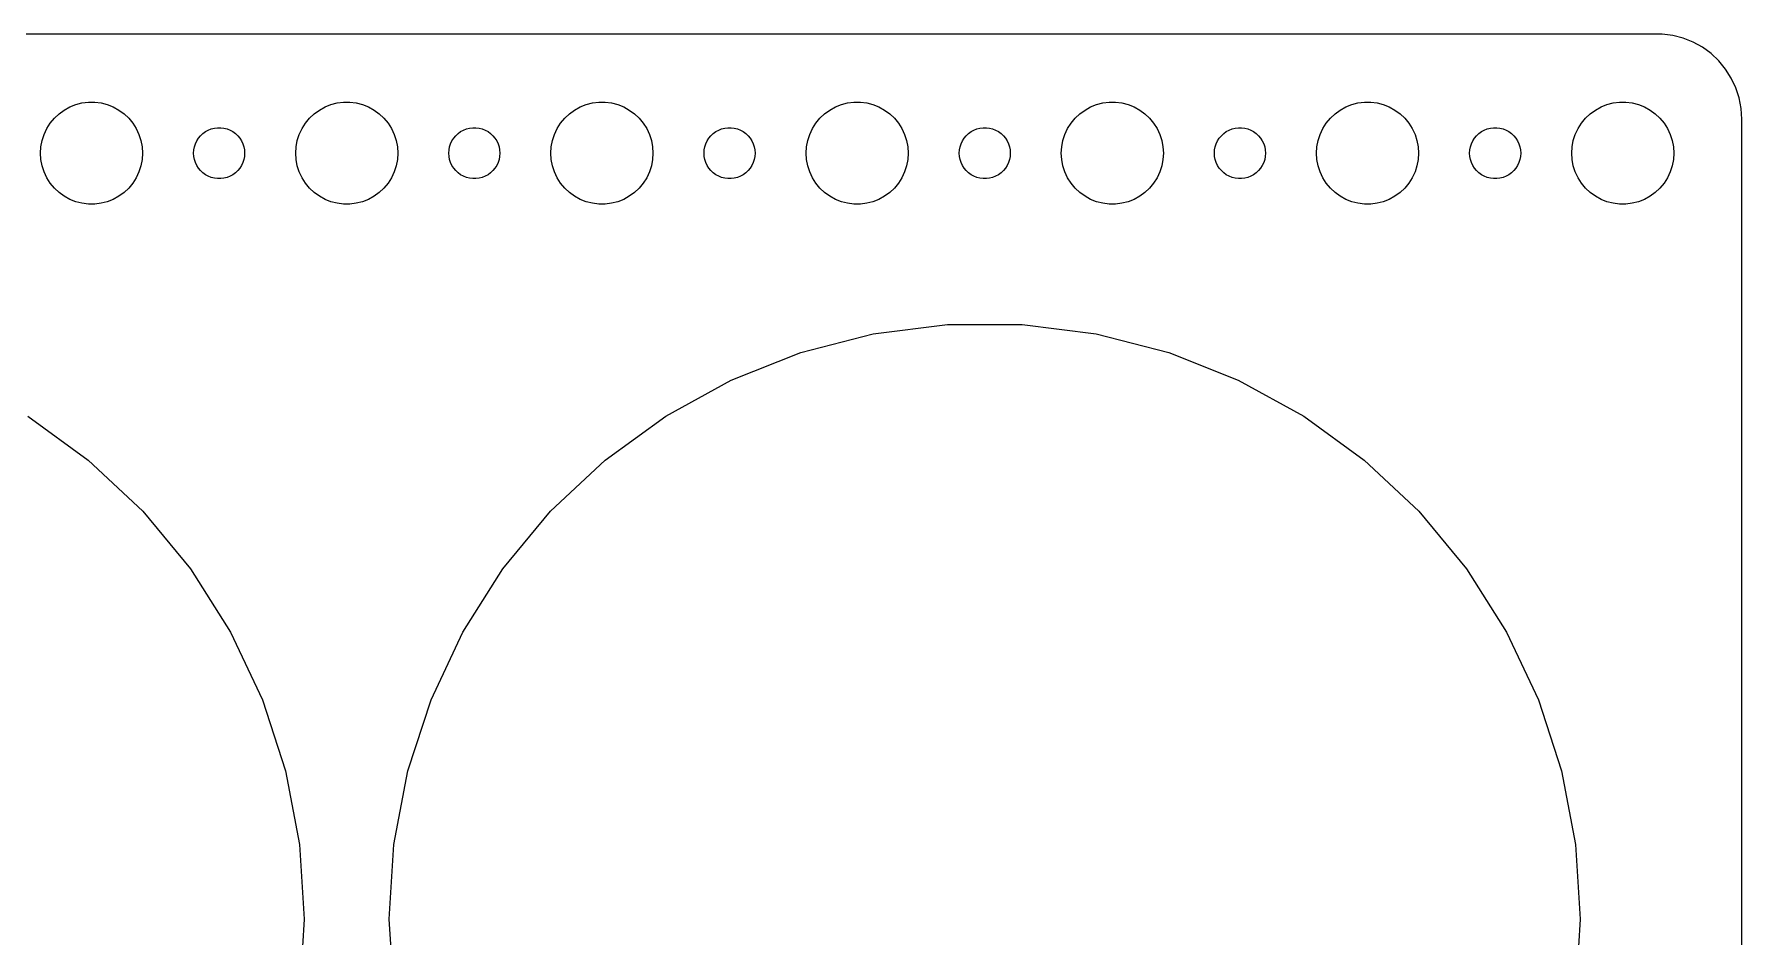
# Model space of a CAD drawing. Header units: metres. Extents: x -194 to 194, y 62 to 280.
# Drawn here: x 94.1 to 194.5, y 227 to 280 of the extents above; entities that cross this region are included whole.
import ezdxf

# ---------------------------------------------------------------- set-up
doc = ezdxf.new("R2010")
doc.units = ezdxf.units.M

msp = doc.modelspace()

# ---------------------------------------------------------------- linework, layer by layer
for p, q in [((189.814, 279.99), (-189.814, 279.99)), ((190.437, 279.911), (189.814, 279.99)), ((191.045, 279.755), (190.437, 279.911)), ((191.629, 279.524), (191.045, 279.755)), ((192.179, 279.222), (191.629, 279.524)), ((192.687, 278.853), (192.179, 279.222)), ((193.145, 278.423), (192.687, 278.853)), ((193.545, 277.939), (193.145, 278.423)), ((193.882, 277.409), (193.545, 277.939)), ((194.149, 276.841), (193.882, 277.409)), ((194.343, 276.243), (194.149, 276.841)), ((194.461, 275.627), (194.343, 276.243)), ((95.073, 274.763), (95.3131, 275.054)), ((95.3131, 275.054), (95.5877, 275.312)), ((95.5877, 275.312), (95.8925, 275.533)), ((95.8925, 275.533), (96.2227, 275.714)), ((96.2227, 275.714), (96.573, 275.853)), ((96.573, 275.853), (96.9379, 275.947)), ((96.9379, 275.947), (97.3116, 275.994)), ((97.3116, 275.994), (97.6884, 275.994)), ((97.6884, 275.994), (98.0621, 275.947)), ((98.0621, 275.947), (98.427, 275.853)), ((98.427, 275.853), (98.7773, 275.714)), ((98.7773, 275.714), (99.1075, 275.533)), ((99.1075, 275.533), (99.4123, 275.312)), ((99.4123, 275.312), (99.6869, 275.054)), ((99.6869, 275.054), (99.927, 274.763)), ((110.073, 274.763), (110.313, 275.054)), ((110.313, 275.054), (110.588, 275.312)), ((110.588, 275.312), (110.893, 275.533)), ((110.893, 275.533), (111.223, 275.714)), ((111.223, 275.714), (111.573, 275.853)), ((111.573, 275.853), (111.938, 275.947)), ((111.938, 275.947), (112.312, 275.994)), ((112.312, 275.994), (112.688, 275.994)), ((112.688, 275.994), (113.062, 275.947)), ((113.062, 275.947), (113.427, 275.853)), ((113.427, 275.853), (113.777, 275.714)), ((113.777, 275.714), (114.107, 275.533)), ((114.107, 275.533), (114.412, 275.312)), ((114.412, 275.312), (114.687, 275.054)), ((114.687, 275.054), (114.927, 274.763)), ((125.073, 274.763), (125.313, 275.054)), ((125.313, 275.054), (125.588, 275.312)), ((125.588, 275.312), (125.893, 275.533)), ((125.893, 275.533), (126.223, 275.714)), ((126.223, 275.714), (126.573, 275.853)), ((126.573, 275.853), (126.938, 275.947)), ((126.938, 275.947), (127.312, 275.994)), ((127.312, 275.994), (127.688, 275.994)), ((127.688, 275.994), (128.062, 275.947)), ((128.062, 275.947), (128.427, 275.853)), ((128.427, 275.853), (128.777, 275.714)), ((128.777, 275.714), (129.107, 275.533)), ((129.107, 275.533), (129.412, 275.312)), ((129.412, 275.312), (129.687, 275.054)), ((129.687, 275.054), (129.927, 274.763)), ((140.073, 274.763), (140.313, 275.054)), ((140.313, 275.054), (140.588, 275.312)), ((140.588, 275.312), (140.893, 275.533)), ((140.893, 275.533), (141.223, 275.714)), ((141.223, 275.714), (141.573, 275.853)), ((141.573, 275.853), (141.938, 275.947)), ((141.938, 275.947), (142.312, 275.994)), ((142.312, 275.994), (142.688, 275.994)), ((142.688, 275.994), (143.062, 275.947)), ((143.062, 275.947), (143.427, 275.853)), ((143.427, 275.853), (143.777, 275.714)), ((143.777, 275.714), (144.107, 275.533)), ((144.107, 275.533), (144.412, 275.312)), ((144.412, 275.312), (144.687, 275.054)), ((144.687, 275.054), (144.927, 274.763)), ((155.073, 274.763), (155.313, 275.054)), ((155.313, 275.054), (155.588, 275.312)), ((155.588, 275.312), (155.893, 275.533)), ((155.893, 275.533), (156.223, 275.714)), ((156.223, 275.714), (156.573, 275.853)), ((156.573, 275.853), (156.938, 275.947)), ((156.938, 275.947), (157.312, 275.994)), ((157.312, 275.994), (157.688, 275.994)), ((157.688, 275.994), (158.062, 275.947)), ((158.062, 275.947), (158.427, 275.853)), ((158.427, 275.853), (158.777, 275.714)), ((158.777, 275.714), (159.107, 275.533)), ((159.107, 275.533), (159.412, 275.312)), ((159.412, 275.312), (159.687, 275.054)), ((159.687, 275.054), (159.927, 274.763)), ((170.073, 274.763), (170.313, 275.054)), ((170.313, 275.054), (170.588, 275.312)), ((170.588, 275.312), (170.893, 275.533)), ((170.893, 275.533), (171.223, 275.714)), ((171.223, 275.714), (171.573, 275.853)), ((171.573, 275.853), (171.938, 275.947)), ((171.938, 275.947), (172.312, 275.994)), ((172.312, 275.994), (172.688, 275.994)), ((172.688, 275.994), (173.062, 275.947)), ((173.062, 275.947), (173.427, 275.853)), ((173.427, 275.853), (173.777, 275.714)), ((173.777, 275.714), (174.107, 275.533)), ((174.107, 275.533), (174.412, 275.312)), ((174.412, 275.312), (174.687, 275.054)), ((174.687, 275.054), (174.927, 274.763)), ((185.073, 274.763), (185.313, 275.054)), ((185.313, 275.054), (185.588, 275.312)), ((185.588, 275.312), (185.893, 275.533)), ((185.893, 275.533), (186.223, 275.714)), ((186.223, 275.714), (186.573, 275.853)), ((186.573, 275.853), (186.938, 275.947)), ((186.938, 275.947), (187.312, 275.994)), ((187.312, 275.994), (187.688, 275.994)), ((187.688, 275.994), (188.062, 275.947)), ((188.062, 275.947), (188.427, 275.853)), ((188.427, 275.853), (188.777, 275.714)), ((188.777, 275.714), (189.107, 275.533)), ((189.107, 275.533), (189.412, 275.312)), ((189.412, 275.312), (189.687, 275.054)), ((189.687, 275.054), (189.927, 274.763)), ((194.5, 275), (194.461, 275.627)), ((94.5943, 273.746), (94.7107, 274.104)), ((94.7107, 274.104), (94.8711, 274.445)), ((94.8711, 274.445), (95.073, 274.763)), ((99.927, 274.763), (100.129, 274.445)), ((100.129, 274.445), (100.289, 274.104)), ((100.289, 274.104), (100.406, 273.746)), ((103.786, 273.882), (103.907, 274.027)), ((103.907, 274.027), (104.044, 274.156)), ((104.044, 274.156), (104.196, 274.266)), ((104.196, 274.266), (104.361, 274.357)), ((104.361, 274.357), (104.536, 274.427)), ((104.536, 274.427), (104.719, 274.473)), ((104.719, 274.473), (104.906, 274.497)), ((104.906, 274.497), (105.094, 274.497)), ((105.094, 274.497), (105.281, 274.473)), ((105.281, 274.473), (105.464, 274.427)), ((105.464, 274.427), (105.639, 274.357)), ((105.639, 274.357), (105.804, 274.266)), ((105.804, 274.266), (105.956, 274.156)), ((105.956, 274.156), (106.093, 274.027)), ((106.093, 274.027), (106.214, 273.882)), ((109.594, 273.746), (109.711, 274.104)), ((109.711, 274.104), (109.871, 274.445)), ((109.871, 274.445), (110.073, 274.763)), ((114.927, 274.763), (115.129, 274.445)), ((115.129, 274.445), (115.289, 274.104)), ((115.289, 274.104), (115.406, 273.746)), ((118.786, 273.882), (118.907, 274.027)), ((118.907, 274.027), (119.044, 274.156)), ((119.044, 274.156), (119.196, 274.266)), ((119.196, 274.266), (119.361, 274.357)), ((119.361, 274.357), (119.536, 274.427)), ((119.536, 274.427), (119.719, 274.473)), ((119.719, 274.473), (119.906, 274.497)), ((119.906, 274.497), (120.094, 274.497)), ((120.094, 274.497), (120.281, 274.473)), ((120.281, 274.473), (120.464, 274.427)), ((120.464, 274.427), (120.639, 274.357)), ((120.639, 274.357), (120.804, 274.266)), ((120.804, 274.266), (120.956, 274.156)), ((120.956, 274.156), (121.093, 274.027)), ((121.093, 274.027), (121.214, 273.882)), ((124.594, 273.746), (124.711, 274.104)), ((124.711, 274.104), (124.871, 274.445)), ((124.871, 274.445), (125.073, 274.763)), ((129.927, 274.763), (130.129, 274.445)), ((130.129, 274.445), (130.289, 274.104)), ((130.289, 274.104), (130.406, 273.746)), ((133.786, 273.882), (133.907, 274.027)), ((133.907, 274.027), (134.044, 274.156)), ((134.044, 274.156), (134.196, 274.266)), ((134.196, 274.266), (134.361, 274.357)), ((134.361, 274.357), (134.536, 274.427)), ((134.536, 274.427), (134.719, 274.473)), ((134.719, 274.473), (134.906, 274.497)), ((134.906, 274.497), (135.094, 274.497)), ((135.094, 274.497), (135.281, 274.473)), ((135.281, 274.473), (135.464, 274.427)), ((135.464, 274.427), (135.639, 274.357)), ((135.639, 274.357), (135.804, 274.266)), ((135.804, 274.266), (135.956, 274.156)), ((135.956, 274.156), (136.093, 274.027)), ((136.093, 274.027), (136.214, 273.882)), ((139.594, 273.746), (139.711, 274.104)), ((139.711, 274.104), (139.871, 274.445)), ((139.871, 274.445), (140.073, 274.763)), ((144.927, 274.763), (145.129, 274.445)), ((145.129, 274.445), (145.289, 274.104)), ((145.289, 274.104), (145.406, 273.746)), ((148.786, 273.882), (148.907, 274.027)), ((148.907, 274.027), (149.044, 274.156)), ((149.044, 274.156), (149.196, 274.266)), ((149.196, 274.266), (149.361, 274.357)), ((149.361, 274.357), (149.536, 274.427)), ((149.536, 274.427), (149.719, 274.473)), ((149.719, 274.473), (149.906, 274.497)), ((149.906, 274.497), (150.094, 274.497)), ((150.094, 274.497), (150.281, 274.473)), ((150.281, 274.473), (150.464, 274.427)), ((150.464, 274.427), (150.639, 274.357)), ((150.639, 274.357), (150.804, 274.266)), ((150.804, 274.266), (150.956, 274.156)), ((150.956, 274.156), (151.093, 274.027)), ((151.093, 274.027), (151.214, 273.882)), ((154.594, 273.746), (154.711, 274.104)), ((154.711, 274.104), (154.871, 274.445)), ((154.871, 274.445), (155.073, 274.763)), ((159.927, 274.763), (160.129, 274.445)), ((160.129, 274.445), (160.289, 274.104)), ((160.289, 274.104), (160.406, 273.746)), ((163.786, 273.882), (163.907, 274.027)), ((163.907, 274.027), (164.044, 274.156)), ((164.044, 274.156), (164.196, 274.266)), ((164.196, 274.266), (164.361, 274.357)), ((164.361, 274.357), (164.536, 274.427)), ((164.536, 274.427), (164.719, 274.473)), ((164.719, 274.473), (164.906, 274.497)), ((164.906, 274.497), (165.094, 274.497)), ((165.094, 274.497), (165.281, 274.473)), ((165.281, 274.473), (165.464, 274.427)), ((165.464, 274.427), (165.639, 274.357)), ((165.639, 274.357), (165.804, 274.266)), ((165.804, 274.266), (165.956, 274.156)), ((165.956, 274.156), (166.093, 274.027)), ((166.093, 274.027), (166.214, 273.882)), ((169.594, 273.746), (169.711, 274.104)), ((169.711, 274.104), (169.871, 274.445)), ((169.871, 274.445), (170.073, 274.763)), ((174.927, 274.763), (175.129, 274.445)), ((175.129, 274.445), (175.289, 274.104)), ((175.289, 274.104), (175.406, 273.746)), ((178.786, 273.882), (178.907, 274.027)), ((178.907, 274.027), (179.044, 274.156)), ((179.044, 274.156), (179.196, 274.266)), ((179.196, 274.266), (179.361, 274.357)), ((179.361, 274.357), (179.536, 274.427)), ((179.536, 274.427), (179.719, 274.473)), ((179.719, 274.473), (179.906, 274.497)), ((179.906, 274.497), (180.094, 274.497)), ((180.094, 274.497), (180.281, 274.473)), ((180.281, 274.473), (180.464, 274.427)), ((180.464, 274.427), (180.639, 274.357)), ((180.639, 274.357), (180.804, 274.266)), ((180.804, 274.266), (180.956, 274.156)), ((180.956, 274.156), (181.093, 274.027)), ((181.093, 274.027), (181.214, 273.882)), ((184.594, 273.746), (184.711, 274.104)), ((184.711, 274.104), (184.871, 274.445)), ((184.871, 274.445), (185.073, 274.763)), ((189.927, 274.763), (190.129, 274.445)), ((190.129, 274.445), (190.289, 274.104)), ((190.289, 274.104), (190.406, 273.746)), ((194.5, 181), (194.5, 275)), ((94.5, 273), (94.5237, 273.376)), ((94.5237, 273.376), (94.5943, 273.746)), ((100.406, 273.746), (100.476, 273.376)), ((100.476, 273.376), (100.5, 273)), ((103.5, 273), (103.512, 273.188)), ((103.512, 273.188), (103.547, 273.373)), ((103.547, 273.373), (103.605, 273.552)), ((103.605, 273.552), (103.686, 273.723)), ((103.686, 273.723), (103.786, 273.882)), ((106.214, 273.882), (106.314, 273.723)), ((106.314, 273.723), (106.395, 273.552)), ((106.395, 273.552), (106.453, 273.373)), ((106.453, 273.373), (106.488, 273.188)), ((106.488, 273.188), (106.5, 273)), ((109.5, 273), (109.524, 273.376)), ((109.524, 273.376), (109.594, 273.746)), ((115.406, 273.746), (115.476, 273.376)), ((115.476, 273.376), (115.5, 273)), ((118.5, 273), (118.512, 273.188)), ((118.512, 273.188), (118.547, 273.373)), ((118.547, 273.373), (118.605, 273.552)), ((118.605, 273.552), (118.686, 273.723)), ((118.686, 273.723), (118.786, 273.882)), ((121.214, 273.882), (121.314, 273.723)), ((121.314, 273.723), (121.395, 273.552)), ((121.395, 273.552), (121.453, 273.373)), ((121.453, 273.373), (121.488, 273.188)), ((121.488, 273.188), (121.5, 273)), ((124.5, 273), (124.524, 273.376)), ((124.524, 273.376), (124.594, 273.746)), ((130.406, 273.746), (130.476, 273.376)), ((130.476, 273.376), (130.5, 273)), ((133.5, 273), (133.512, 273.188)), ((133.512, 273.188), (133.547, 273.373)), ((133.547, 273.373), (133.605, 273.552)), ((133.605, 273.552), (133.686, 273.723)), ((133.686, 273.723), (133.786, 273.882)), ((136.214, 273.882), (136.314, 273.723)), ((136.314, 273.723), (136.395, 273.552)), ((136.395, 273.552), (136.453, 273.373)), ((136.453, 273.373), (136.488, 273.188)), ((136.488, 273.188), (136.5, 273)), ((139.5, 273), (139.524, 273.376)), ((139.524, 273.376), (139.594, 273.746)), ((145.406, 273.746), (145.476, 273.376)), ((145.476, 273.376), (145.5, 273)), ((148.5, 273), (148.512, 273.188)), ((148.512, 273.188), (148.547, 273.373)), ((148.547, 273.373), (148.605, 273.552)), ((148.605, 273.552), (148.686, 273.723)), ((148.686, 273.723), (148.786, 273.882)), ((151.214, 273.882), (151.314, 273.723)), ((151.314, 273.723), (151.395, 273.552)), ((151.395, 273.552), (151.453, 273.373)), ((151.453, 273.373), (151.488, 273.188)), ((151.488, 273.188), (151.5, 273)), ((154.5, 273), (154.524, 273.376)), ((154.524, 273.376), (154.594, 273.746)), ((160.406, 273.746), (160.476, 273.376)), ((160.476, 273.376), (160.5, 273)), ((163.5, 273), (163.512, 273.188)), ((163.512, 273.188), (163.547, 273.373)), ((163.547, 273.373), (163.605, 273.552)), ((163.605, 273.552), (163.686, 273.723)), ((163.686, 273.723), (163.786, 273.882)), ((166.214, 273.882), (166.314, 273.723)), ((166.314, 273.723), (166.395, 273.552)), ((166.395, 273.552), (166.453, 273.373)), ((166.453, 273.373), (166.488, 273.188)), ((166.488, 273.188), (166.5, 273)), ((169.5, 273), (169.524, 273.376)), ((169.524, 273.376), (169.594, 273.746)), ((175.406, 273.746), (175.476, 273.376)), ((175.476, 273.376), (175.5, 273)), ((178.5, 273), (178.512, 273.188)), ((178.512, 273.188), (178.547, 273.373)), ((178.547, 273.373), (178.605, 273.552)), ((178.605, 273.552), (178.686, 273.723)), ((178.686, 273.723), (178.786, 273.882)), ((181.214, 273.882), (181.314, 273.723)), ((181.314, 273.723), (181.395, 273.552)), ((181.395, 273.552), (181.453, 273.373)), ((181.453, 273.373), (181.488, 273.188)), ((181.488, 273.188), (181.5, 273)), ((184.5, 273), (184.524, 273.376)), ((184.524, 273.376), (184.594, 273.746)), ((190.406, 273.746), (190.476, 273.376)), ((190.476, 273.376), (190.5, 273)), ((94.5237, 272.624), (94.5, 273)), ((94.5943, 272.254), (94.5237, 272.624)), ((94.7107, 271.896), (94.5943, 272.254)), ((100.406, 272.254), (100.289, 271.896)), ((100.476, 272.624), (100.406, 272.254)), ((100.5, 273), (100.476, 272.624)), ((103.512, 272.812), (103.5, 273)), ((103.547, 272.627), (103.512, 272.812)), ((103.605, 272.448), (103.547, 272.627)), ((103.686, 272.277), (103.605, 272.448)), ((103.786, 272.118), (103.686, 272.277)), ((103.907, 271.973), (103.786, 272.118)), ((106.214, 272.118), (106.093, 271.973)), ((106.314, 272.277), (106.214, 272.118)), ((106.395, 272.448), (106.314, 272.277)), ((106.453, 272.627), (106.395, 272.448)), ((106.488, 272.812), (106.453, 272.627)), ((106.5, 273), (106.488, 272.812)), ((109.524, 272.624), (109.5, 273)), ((109.594, 272.254), (109.524, 272.624)), ((109.711, 271.896), (109.594, 272.254)), ((115.406, 272.254), (115.289, 271.896)), ((115.476, 272.624), (115.406, 272.254)), ((115.5, 273), (115.476, 272.624)), ((118.512, 272.812), (118.5, 273)), ((118.547, 272.627), (118.512, 272.812)), ((118.605, 272.448), (118.547, 272.627)), ((118.686, 272.277), (118.605, 272.448)), ((118.786, 272.118), (118.686, 272.277)), ((118.907, 271.973), (118.786, 272.118)), ((121.214, 272.118), (121.093, 271.973)), ((121.314, 272.277), (121.214, 272.118)), ((121.395, 272.448), (121.314, 272.277)), ((121.453, 272.627), (121.395, 272.448)), ((121.488, 272.812), (121.453, 272.627)), ((121.5, 273), (121.488, 272.812)), ((124.524, 272.624), (124.5, 273)), ((124.594, 272.254), (124.524, 272.624)), ((124.711, 271.896), (124.594, 272.254)), ((130.406, 272.254), (130.289, 271.896)), ((130.476, 272.624), (130.406, 272.254)), ((130.5, 273), (130.476, 272.624)), ((133.512, 272.812), (133.5, 273)), ((133.547, 272.627), (133.512, 272.812)), ((133.605, 272.448), (133.547, 272.627)), ((133.686, 272.277), (133.605, 272.448)), ((133.786, 272.118), (133.686, 272.277)), ((133.907, 271.973), (133.786, 272.118)), ((136.214, 272.118), (136.093, 271.973)), ((136.314, 272.277), (136.214, 272.118)), ((136.395, 272.448), (136.314, 272.277)), ((136.453, 272.627), (136.395, 272.448)), ((136.488, 272.812), (136.453, 272.627)), ((136.5, 273), (136.488, 272.812)), ((139.524, 272.624), (139.5, 273)), ((139.594, 272.254), (139.524, 272.624)), ((139.711, 271.896), (139.594, 272.254)), ((145.406, 272.254), (145.289, 271.896)), ((145.476, 272.624), (145.406, 272.254)), ((145.5, 273), (145.476, 272.624)), ((148.512, 272.812), (148.5, 273)), ((148.547, 272.627), (148.512, 272.812)), ((148.605, 272.448), (148.547, 272.627)), ((148.686, 272.277), (148.605, 272.448)), ((148.786, 272.118), (148.686, 272.277)), ((148.907, 271.973), (148.786, 272.118)), ((151.214, 272.118), (151.093, 271.973)), ((151.314, 272.277), (151.214, 272.118)), ((151.395, 272.448), (151.314, 272.277)), ((151.453, 272.627), (151.395, 272.448)), ((151.488, 272.812), (151.453, 272.627)), ((151.5, 273), (151.488, 272.812)), ((154.524, 272.624), (154.5, 273)), ((154.594, 272.254), (154.524, 272.624)), ((154.711, 271.896), (154.594, 272.254)), ((160.406, 272.254), (160.289, 271.896)), ((160.476, 272.624), (160.406, 272.254)), ((160.5, 273), (160.476, 272.624)), ((163.512, 272.812), (163.5, 273)), ((163.547, 272.627), (163.512, 272.812)), ((163.605, 272.448), (163.547, 272.627)), ((163.686, 272.277), (163.605, 272.448)), ((163.786, 272.118), (163.686, 272.277)), ((163.907, 271.973), (163.786, 272.118)), ((166.214, 272.118), (166.093, 271.973)), ((166.314, 272.277), (166.214, 272.118)), ((166.395, 272.448), (166.314, 272.277)), ((166.453, 272.627), (166.395, 272.448)), ((166.488, 272.812), (166.453, 272.627)), ((166.5, 273), (166.488, 272.812)), ((169.524, 272.624), (169.5, 273)), ((169.594, 272.254), (169.524, 272.624)), ((169.711, 271.896), (169.594, 272.254)), ((175.406, 272.254), (175.289, 271.896)), ((175.476, 272.624), (175.406, 272.254)), ((175.5, 273), (175.476, 272.624)), ((178.512, 272.812), (178.5, 273)), ((178.547, 272.627), (178.512, 272.812)), ((178.605, 272.448), (178.547, 272.627)), ((178.686, 272.277), (178.605, 272.448)), ((178.786, 272.118), (178.686, 272.277)), ((178.907, 271.973), (178.786, 272.118)), ((181.214, 272.118), (181.093, 271.973)), ((181.314, 272.277), (181.214, 272.118)), ((181.395, 272.448), (181.314, 272.277)), ((181.453, 272.627), (181.395, 272.448)), ((181.488, 272.812), (181.453, 272.627)), ((181.5, 273), (181.488, 272.812)), ((184.524, 272.624), (184.5, 273)), ((184.594, 272.254), (184.524, 272.624)), ((184.711, 271.896), (184.594, 272.254)), ((190.406, 272.254), (190.289, 271.896)), ((190.476, 272.624), (190.406, 272.254)), ((190.5, 273), (190.476, 272.624)), ((94.8711, 271.555), (94.7107, 271.896)), ((95.073, 271.237), (94.8711, 271.555)), ((95.3131, 270.946), (95.073, 271.237)), ((99.927, 271.237), (99.6869, 270.946)), ((100.129, 271.555), (99.927, 271.237)), ((100.289, 271.896), (100.129, 271.555)), ((104.044, 271.844), (103.907, 271.973)), ((104.196, 271.734), (104.044, 271.844)), ((104.361, 271.643), (104.196, 271.734)), ((104.536, 271.573), (104.361, 271.643)), ((104.719, 271.527), (104.536, 271.573)), ((104.906, 271.503), (104.719, 271.527)), ((105.094, 271.503), (104.906, 271.503)), ((105.281, 271.527), (105.094, 271.503)), ((105.464, 271.573), (105.281, 271.527)), ((105.639, 271.643), (105.464, 271.573)), ((105.804, 271.734), (105.639, 271.643)), ((105.956, 271.844), (105.804, 271.734)), ((106.093, 271.973), (105.956, 271.844)), ((109.871, 271.555), (109.711, 271.896)), ((110.073, 271.237), (109.871, 271.555)), ((110.313, 270.946), (110.073, 271.237)), ((114.927, 271.237), (114.687, 270.946)), ((115.129, 271.555), (114.927, 271.237)), ((115.289, 271.896), (115.129, 271.555)), ((119.044, 271.844), (118.907, 271.973)), ((119.196, 271.734), (119.044, 271.844)), ((119.361, 271.643), (119.196, 271.734)), ((119.536, 271.573), (119.361, 271.643)), ((119.719, 271.527), (119.536, 271.573)), ((119.906, 271.503), (119.719, 271.527)), ((120.094, 271.503), (119.906, 271.503)), ((120.281, 271.527), (120.094, 271.503)), ((120.464, 271.573), (120.281, 271.527)), ((120.639, 271.643), (120.464, 271.573)), ((120.804, 271.734), (120.639, 271.643)), ((120.956, 271.844), (120.804, 271.734)), ((121.093, 271.973), (120.956, 271.844)), ((124.871, 271.555), (124.711, 271.896)), ((125.073, 271.237), (124.871, 271.555)), ((125.313, 270.946), (125.073, 271.237)), ((129.927, 271.237), (129.687, 270.946)), ((130.129, 271.555), (129.927, 271.237)), ((130.289, 271.896), (130.129, 271.555)), ((134.044, 271.844), (133.907, 271.973)), ((134.196, 271.734), (134.044, 271.844)), ((134.361, 271.643), (134.196, 271.734)), ((134.536, 271.573), (134.361, 271.643)), ((134.719, 271.527), (134.536, 271.573)), ((134.906, 271.503), (134.719, 271.527)), ((135.094, 271.503), (134.906, 271.503)), ((135.281, 271.527), (135.094, 271.503)), ((135.464, 271.573), (135.281, 271.527)), ((135.639, 271.643), (135.464, 271.573)), ((135.804, 271.734), (135.639, 271.643)), ((135.956, 271.844), (135.804, 271.734)), ((136.093, 271.973), (135.956, 271.844)), ((139.871, 271.555), (139.711, 271.896)), ((140.073, 271.237), (139.871, 271.555)), ((140.313, 270.946), (140.073, 271.237)), ((144.927, 271.237), (144.687, 270.946)), ((145.129, 271.555), (144.927, 271.237)), ((145.289, 271.896), (145.129, 271.555)), ((149.044, 271.844), (148.907, 271.973)), ((149.196, 271.734), (149.044, 271.844)), ((149.361, 271.643), (149.196, 271.734)), ((149.536, 271.573), (149.361, 271.643)), ((149.719, 271.527), (149.536, 271.573)), ((149.906, 271.503), (149.719, 271.527)), ((150.094, 271.503), (149.906, 271.503)), ((150.281, 271.527), (150.094, 271.503)), ((150.464, 271.573), (150.281, 271.527)), ((150.639, 271.643), (150.464, 271.573)), ((150.804, 271.734), (150.639, 271.643)), ((150.956, 271.844), (150.804, 271.734)), ((151.093, 271.973), (150.956, 271.844)), ((154.871, 271.555), (154.711, 271.896)), ((155.073, 271.237), (154.871, 271.555)), ((155.313, 270.946), (155.073, 271.237)), ((159.927, 271.237), (159.687, 270.946)), ((160.129, 271.555), (159.927, 271.237)), ((160.289, 271.896), (160.129, 271.555)), ((164.044, 271.844), (163.907, 271.973)), ((164.196, 271.734), (164.044, 271.844)), ((164.361, 271.643), (164.196, 271.734)), ((164.536, 271.573), (164.361, 271.643)), ((164.719, 271.527), (164.536, 271.573)), ((164.906, 271.503), (164.719, 271.527)), ((165.094, 271.503), (164.906, 271.503)), ((165.281, 271.527), (165.094, 271.503)), ((165.464, 271.573), (165.281, 271.527)), ((165.639, 271.643), (165.464, 271.573)), ((165.804, 271.734), (165.639, 271.643)), ((165.956, 271.844), (165.804, 271.734)), ((166.093, 271.973), (165.956, 271.844)), ((169.871, 271.555), (169.711, 271.896)), ((170.073, 271.237), (169.871, 271.555)), ((170.313, 270.946), (170.073, 271.237)), ((174.927, 271.237), (174.687, 270.946)), ((175.129, 271.555), (174.927, 271.237)), ((175.289, 271.896), (175.129, 271.555)), ((179.044, 271.844), (178.907, 271.973)), ((179.196, 271.734), (179.044, 271.844)), ((179.361, 271.643), (179.196, 271.734)), ((179.536, 271.573), (179.361, 271.643)), ((179.719, 271.527), (179.536, 271.573)), ((179.906, 271.503), (179.719, 271.527)), ((180.094, 271.503), (179.906, 271.503)), ((180.281, 271.527), (180.094, 271.503)), ((180.464, 271.573), (180.281, 271.527)), ((180.639, 271.643), (180.464, 271.573)), ((180.804, 271.734), (180.639, 271.643)), ((180.956, 271.844), (180.804, 271.734)), ((181.093, 271.973), (180.956, 271.844)), ((184.871, 271.555), (184.711, 271.896)), ((185.073, 271.237), (184.871, 271.555)), ((185.313, 270.946), (185.073, 271.237)), ((189.927, 271.237), (189.687, 270.946)), ((190.129, 271.555), (189.927, 271.237)), ((190.289, 271.896), (190.129, 271.555)), ((95.5877, 270.688), (95.3131, 270.946)), ((95.8925, 270.467), (95.5877, 270.688)), ((96.2227, 270.286), (95.8925, 270.467)), ((96.573, 270.147), (96.2227, 270.286)), ((96.9379, 270.053), (96.573, 270.147)), ((97.3116, 270.006), (96.9379, 270.053)), ((97.6884, 270.006), (97.3116, 270.006)), ((98.0621, 270.053), (97.6884, 270.006)), ((98.427, 270.147), (98.0621, 270.053)), ((98.7773, 270.286), (98.427, 270.147)), ((99.1075, 270.467), (98.7773, 270.286)), ((99.4123, 270.688), (99.1075, 270.467)), ((99.6869, 270.946), (99.4123, 270.688)), ((110.588, 270.688), (110.313, 270.946)), ((110.893, 270.467), (110.588, 270.688)), ((111.223, 270.286), (110.893, 270.467)), ((111.573, 270.147), (111.223, 270.286)), ((111.938, 270.053), (111.573, 270.147)), ((112.312, 270.006), (111.938, 270.053)), ((112.688, 270.006), (112.312, 270.006)), ((113.062, 270.053), (112.688, 270.006)), ((113.427, 270.147), (113.062, 270.053)), ((113.777, 270.286), (113.427, 270.147)), ((114.107, 270.467), (113.777, 270.286)), ((114.412, 270.688), (114.107, 270.467)), ((114.687, 270.946), (114.412, 270.688)), ((125.588, 270.688), (125.313, 270.946)), ((125.893, 270.467), (125.588, 270.688)), ((126.223, 270.286), (125.893, 270.467)), ((126.573, 270.147), (126.223, 270.286)), ((126.938, 270.053), (126.573, 270.147)), ((127.312, 270.006), (126.938, 270.053)), ((127.688, 270.006), (127.312, 270.006)), ((128.062, 270.053), (127.688, 270.006)), ((128.427, 270.147), (128.062, 270.053)), ((128.777, 270.286), (128.427, 270.147)), ((129.107, 270.467), (128.777, 270.286)), ((129.412, 270.688), (129.107, 270.467)), ((129.687, 270.946), (129.412, 270.688)), ((140.588, 270.688), (140.313, 270.946)), ((140.893, 270.467), (140.588, 270.688)), ((141.223, 270.286), (140.893, 270.467)), ((141.573, 270.147), (141.223, 270.286)), ((141.938, 270.053), (141.573, 270.147)), ((142.312, 270.006), (141.938, 270.053)), ((142.688, 270.006), (142.312, 270.006)), ((143.062, 270.053), (142.688, 270.006)), ((143.427, 270.147), (143.062, 270.053)), ((143.777, 270.286), (143.427, 270.147)), ((144.107, 270.467), (143.777, 270.286)), ((144.412, 270.688), (144.107, 270.467)), ((144.687, 270.946), (144.412, 270.688)), ((155.588, 270.688), (155.313, 270.946)), ((155.893, 270.467), (155.588, 270.688)), ((156.223, 270.286), (155.893, 270.467)), ((156.573, 270.147), (156.223, 270.286)), ((156.938, 270.053), (156.573, 270.147)), ((157.312, 270.006), (156.938, 270.053)), ((157.688, 270.006), (157.312, 270.006)), ((158.062, 270.053), (157.688, 270.006)), ((158.427, 270.147), (158.062, 270.053)), ((158.777, 270.286), (158.427, 270.147)), ((159.107, 270.467), (158.777, 270.286)), ((159.412, 270.688), (159.107, 270.467)), ((159.687, 270.946), (159.412, 270.688)), ((170.588, 270.688), (170.313, 270.946)), ((170.893, 270.467), (170.588, 270.688)), ((171.223, 270.286), (170.893, 270.467)), ((171.573, 270.147), (171.223, 270.286)), ((171.938, 270.053), (171.573, 270.147)), ((172.312, 270.006), (171.938, 270.053)), ((172.688, 270.006), (172.312, 270.006)), ((173.062, 270.053), (172.688, 270.006)), ((173.427, 270.147), (173.062, 270.053)), ((173.777, 270.286), (173.427, 270.147)), ((174.107, 270.467), (173.777, 270.286)), ((174.412, 270.688), (174.107, 270.467)), ((174.687, 270.946), (174.412, 270.688)), ((185.588, 270.688), (185.313, 270.946)), ((185.893, 270.467), (185.588, 270.688)), ((186.223, 270.286), (185.893, 270.467)), ((186.573, 270.147), (186.223, 270.286)), ((186.938, 270.053), (186.573, 270.147)), ((187.312, 270.006), (186.938, 270.053)), ((187.688, 270.006), (187.312, 270.006)), ((188.062, 270.053), (187.688, 270.006)), ((188.427, 270.147), (188.062, 270.053)), ((188.777, 270.286), (188.427, 270.147)), ((189.107, 270.467), (188.777, 270.286)), ((189.412, 270.688), (189.107, 270.467)), ((189.687, 270.946), (189.412, 270.688)), ((139.184, 261.287), (143.442, 262.38)), ((143.442, 262.38), (147.802, 262.931)), ((147.802, 262.931), (152.198, 262.931)), ((152.198, 262.931), (156.558, 262.38)), ((156.558, 262.38), (160.816, 261.287)), ((135.098, 259.669), (139.184, 261.287)), ((160.816, 261.287), (164.902, 259.669)), ((131.246, 257.551), (135.098, 259.669)), ((164.902, 259.669), (168.754, 257.551)), ((93.7539, 257.551), (97.3098, 254.968)), ((127.69, 254.968), (131.246, 257.551)), ((168.754, 257.551), (172.31, 254.968)), ((97.3098, 254.968), (100.514, 251.959)), ((124.486, 251.959), (127.69, 254.968)), ((172.31, 254.968), (175.514, 251.959)), ((100.514, 251.959), (103.316, 248.572)), ((121.684, 248.572), (124.486, 251.959)), ((175.514, 251.959), (178.316, 248.572)), ((103.316, 248.572), (105.671, 244.861)), ((119.329, 244.861), (121.684, 248.572)), ((178.316, 248.572), (180.671, 244.861)), ((105.671, 244.861), (107.542, 240.884)), ((117.458, 240.884), (119.329, 244.861)), ((180.671, 244.861), (182.542, 240.884)), ((107.542, 240.884), (108.9, 236.704)), ((116.1, 236.704), (117.458, 240.884)), ((182.542, 240.884), (183.9, 236.704)), ((108.9, 236.704), (109.724, 232.387)), ((115.276, 232.387), (116.1, 236.704)), ((183.9, 236.704), (184.724, 232.387)), ((109.724, 232.387), (110, 228)), ((115, 228), (115.276, 232.387)), ((184.724, 232.387), (185, 228)), ((110, 228), (109.724, 223.613)), ((115.276, 223.613), (115, 228)), ((185, 228), (184.724, 223.613))]:
    msp.add_line(p, q)

doc.saveas('drawing.dxf')
